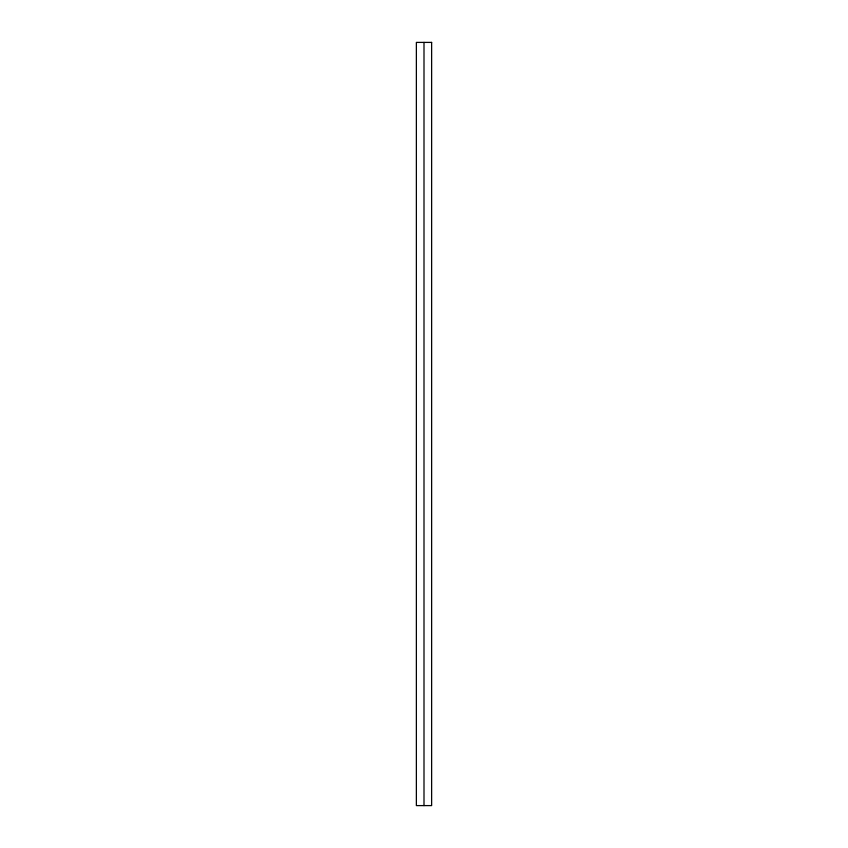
<?xml version="1.0" encoding="UTF-8"?>
<svg xmlns="http://www.w3.org/2000/svg" width="848" height="848" viewBox="0 0 848 848"><rect width="100%" height="100%" fill="white"/><g stroke="black" fill="none" stroke-linecap="round" stroke-linejoin="round"><path stroke-width="1.27" d="M424 42.4L424 805.6M431.632 42.4L416.368 42.4L416.368 805.6L431.632 805.6L431.632 42.4"/></g></svg>
